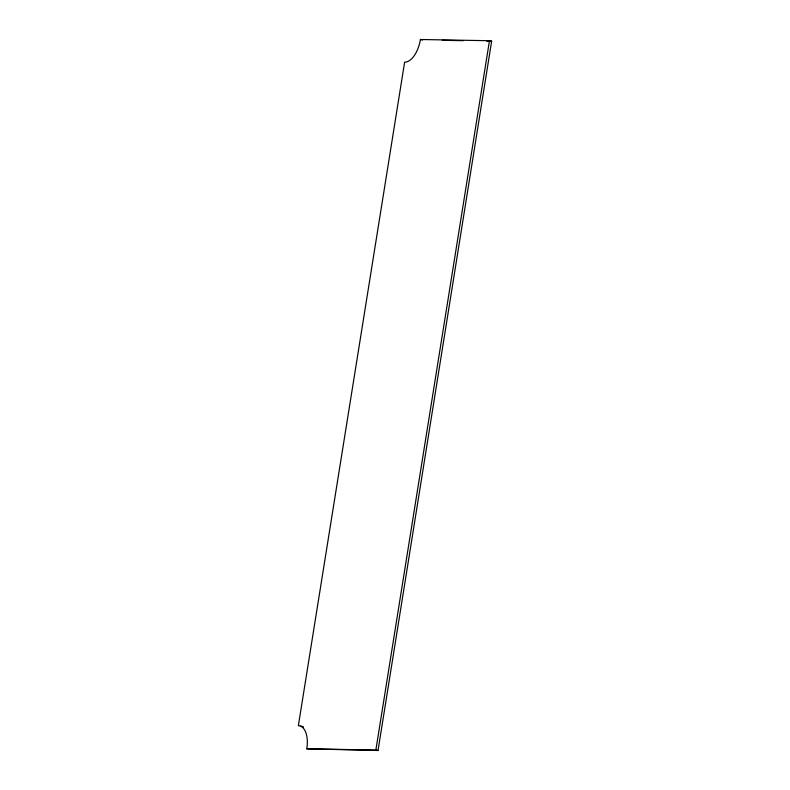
<?xml version="1.0" encoding="UTF-8"?>
<svg xmlns="http://www.w3.org/2000/svg" width="790" height="790" viewBox="0 0 790 790"><rect width="100%" height="100%" fill="white"/><g stroke="black" fill="none" stroke-linecap="round" stroke-linejoin="round"><path stroke-width="1.19" d="M306.797 748.821L375.862 750.036L489.474 40.715L491.647 41.179L378.035 750.5L306.797 748.821A23.275 11.949 -78 0 0 298.353 725.704L404.628 62.183A23.275 11.949 -78 0 0 420.408 39.5L489.474 40.715M442.311 40.31L463.276 40.675M486.709 41.09L491.647 41.179M420.408 39.5L422.581 39.964M375.862 750.036L378.035 750.5M300.526 726.168A23.275 11.949 -78 0 1 303.538 727.007"/></g></svg>
